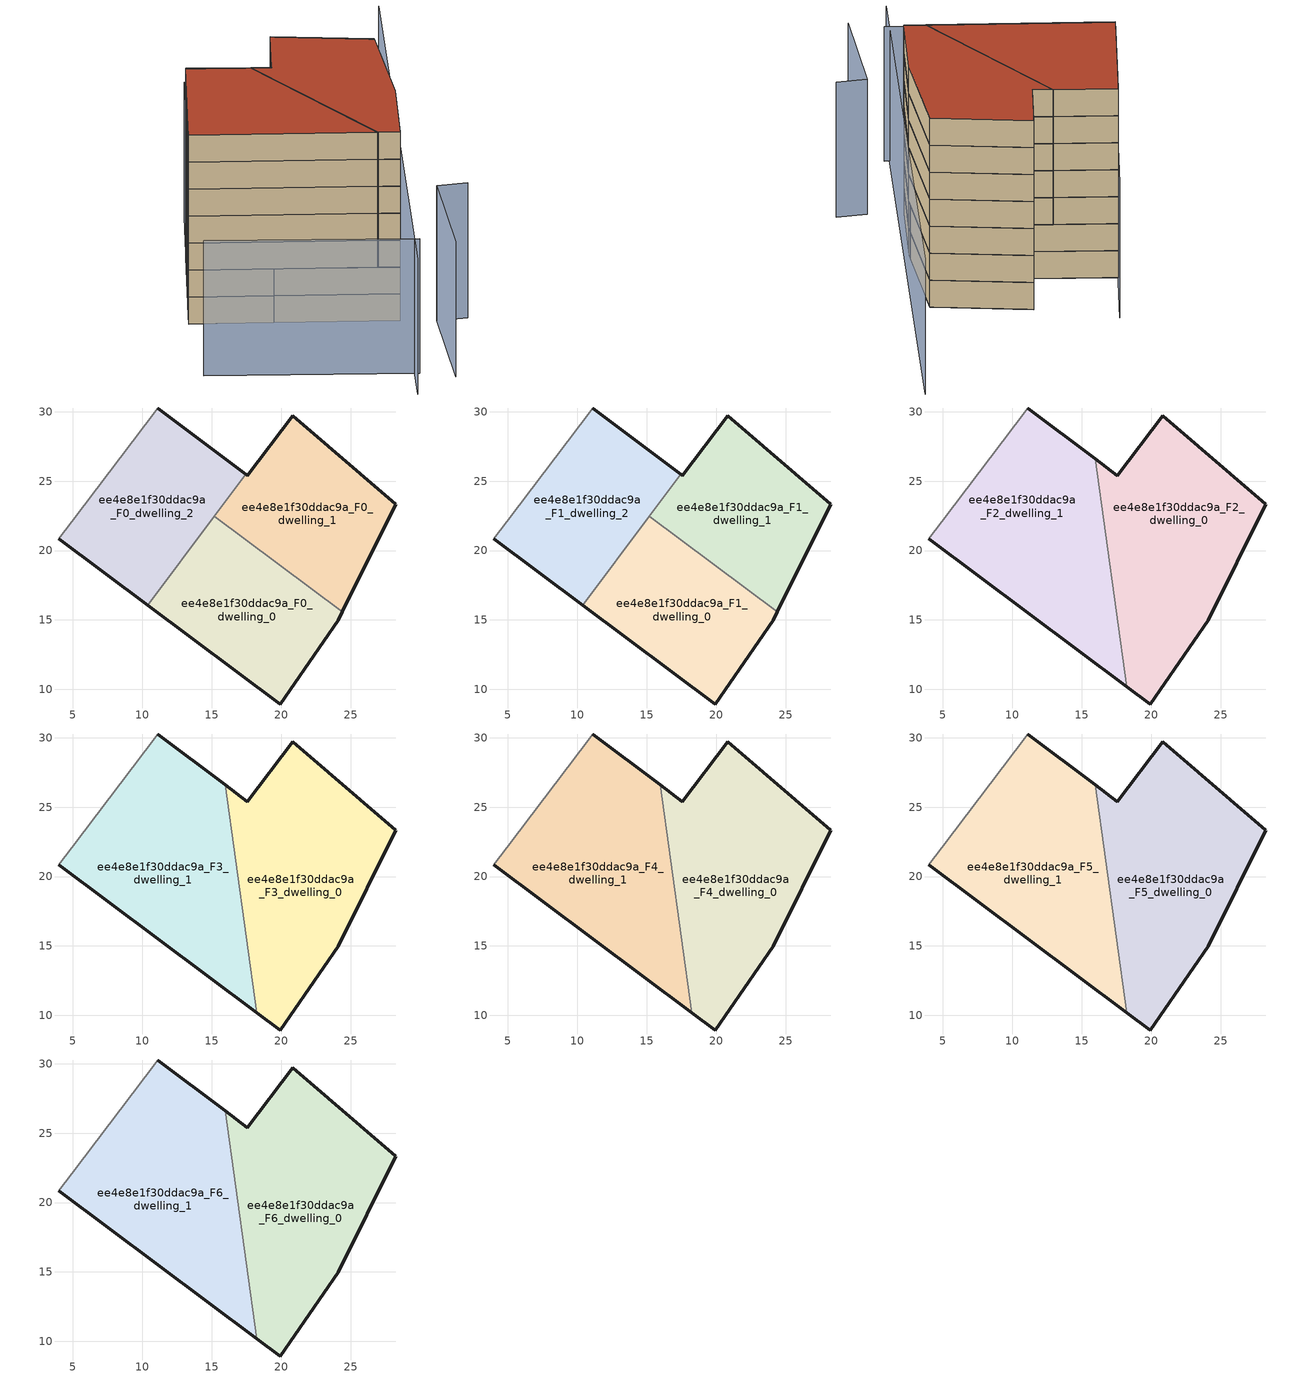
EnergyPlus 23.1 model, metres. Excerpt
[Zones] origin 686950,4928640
ee4e8e1f30ddac9a_F0_dwelling_0
 floor ground (EU_floor_Construction): 19.92,8.95 24.09,14.97 24.4,15.58 15.17,22.46 10.39,16.06 z0
 wall outside (EU_wall_Construction): 24.4,15.58 24.09,14.97 19.92,8.95 10.39,16.06 z0:3
 wall to ee4e8e1f30ddac9a_F0_dwelling_1 (EU_wall_Construction): 15.17,22.46 24.4,15.58 z0:3
 wall to ee4e8e1f30ddac9a_F0_dwelling_2 (EU_wall_Construction): 10.39,16.06 15.17,22.46 z0:3
ee4e8e1f30ddac9a_F0_dwelling_1
 floor ground (EU_floor_Construction): 24.4,15.58 28.24,23.34 20.83,29.72 17.56,25.4 17.43,25.49 15.17,22.46 z0
 wall outside (EU_wall_Construction): 17.43,25.49 17.56,25.4 20.83,29.72 28.24,23.34 24.4,15.58 z0:3
 wall to ee4e8e1f30ddac9a_F0_dwelling_2 (EU_wall_Construction): 15.17,22.47 17.43,25.49 z0:3
ee4e8e1f30ddac9a_F0_dwelling_2
 floor ground (EU_floor_Construction): 10.39,16.06 17.43,25.49 11.12,30.27 4.9,22.06 3.99,20.85 z0
 wall outside (EU_wall_Construction): 11.12,30.27 17.43,25.49 / 10.39,16.06 3.99,20.85 z0:3
 wall adiabatic (EU_wall_Construction): 3.99,20.85 4.9,22.06 11.12,30.27 z0:3
ee4e8e1f30ddac9a_F1_dwelling_0
 floor to ee4e8e1f30ddac9a_F0_dwelling_0 (EU_floor_Construction): 19.92,8.95 24.09,14.97 24.4,15.58 15.17,22.46 10.39,16.06 z3
 wall outside (EU_wall_Construction): 24.4,15.58 24.09,14.97 19.92,8.95 10.39,16.06 z3:6
 wall to ee4e8e1f30ddac9a_F1_dwelling_1 (EU_wall_Construction): 15.17,22.46 24.4,15.58 z3:6
 wall to ee4e8e1f30ddac9a_F1_dwelling_2 (EU_wall_Construction): 10.39,16.06 15.17,22.46 z3:6
 ceiling adiabatic (EU_roof_Construction): 16.7,21.33 18.25,10.19 10.39,16.06 15.17,22.46 z6
ee4e8e1f30ddac9a_F1_dwelling_1
 floor to ee4e8e1f30ddac9a_F0_dwelling_1 (EU_floor_Construction): 24.4,15.58 28.24,23.34 20.83,29.72 17.56,25.4 17.43,25.49 15.17,22.46 z3
 wall outside (EU_wall_Construction): 17.43,25.49 17.56,25.4 20.83,29.72 28.24,23.34 24.4,15.58 z3:6
 wall to ee4e8e1f30ddac9a_F1_dwelling_2 (EU_wall_Construction): 15.17,22.47 17.43,25.49 z3:6
 ceiling adiabatic (EU_roof_Construction): 16.33,24.01 16.7,21.33 15.17,22.46 z6
ee4e8e1f30ddac9a_F1_dwelling_2
 floor to ee4e8e1f30ddac9a_F0_dwelling_2 (EU_floor_Construction): 10.39,16.06 17.43,25.49 11.12,30.27 4.9,22.06 3.99,20.85 z3
 wall outside (EU_wall_Construction): 11.12,30.27 17.43,25.49 / 10.39,16.06 3.99,20.85 z3:6
 wall adiabatic (EU_wall_Construction): 3.99,20.85 4.9,22.06 11.12,30.27 z3:6
ee4e8e1f30ddac9a_F2_dwelling_0
 floor to ee4e8e1f30ddac9a_F1_dwelling_0 (EU_floor_Construction): 19.92,8.95 24.09,14.97 24.4,15.58 16.7,21.33 18.25,10.19 z6
 floor to ee4e8e1f30ddac9a_F1_dwelling_1 (EU_floor_Construction): 24.4,15.58 28.24,23.34 20.83,29.72 17.56,25.4 17.43,25.49 16.33,24.01 16.7,21.33 z6
 floor to ee4e8e1f30ddac9a_F1_dwelling_2 (EU_floor_Construction): 16.33,24.01 17.43,25.49 15.96,26.6 z6
 wall outside (EU_wall_Construction): 15.96,26.6 17.56,25.4 20.83,29.72 28.24,23.34 24.09,14.97 19.92,8.95 18.25,10.19 z6:9
 wall to ee4e8e1f30ddac9a_F2_dwelling_1 (EU_wall_Construction): 18.25,10.19 15.96,26.6 z6:9
ee4e8e1f30ddac9a_F2_dwelling_1
 floor to ee4e8e1f30ddac9a_F1_dwelling_2 (EU_floor_Construction): 10.39,16.06 16.33,24.01 15.96,26.6 11.12,30.27 4.9,22.06 3.99,20.85 z6
 floor adiabatic (EU_floor_Construction): 18.25,10.19 16.33,24.01 10.39,16.06 z6
 wall outside (EU_wall_Construction): 11.12,30.27 15.96,26.6 / 18.25,10.19 3.99,20.85 z6:9
 wall adiabatic (EU_wall_Construction): 3.99,20.85 4.9,22.06 11.12,30.27 z6:9
ee4e8e1f30ddac9a_F3_dwelling_0
 floor to ee4e8e1f30ddac9a_F2_dwelling_0 (EU_floor_Construction): 24.09,14.97 28.24,23.34 20.83,29.72 17.56,25.4 15.96,26.6 18.25,10.19 19.92,8.95 z9
 wall outside (EU_wall_Construction): 15.96,26.6 17.56,25.4 20.83,29.72 28.24,23.34 24.09,14.97 19.92,8.95 18.25,10.19 z9:12
 wall to ee4e8e1f30ddac9a_F3_dwelling_1 (EU_wall_Construction): 18.25,10.19 15.96,26.6 z9:12
ee4e8e1f30ddac9a_F3_dwelling_1
 floor to ee4e8e1f30ddac9a_F2_dwelling_1 (EU_floor_Construction): 18.25,10.19 15.96,26.6 11.12,30.27 4.9,22.06 3.99,20.85 z9
 wall outside (EU_wall_Construction): 11.12,30.27 15.96,26.6 / 18.25,10.19 3.99,20.85 z9:12
 wall adiabatic (EU_wall_Construction): 3.99,20.85 4.9,22.06 11.12,30.27 z9:12
ee4e8e1f30ddac9a_F4_dwelling_0
 floor to ee4e8e1f30ddac9a_F3_dwelling_0 (EU_floor_Construction): 24.09,14.97 28.24,23.34 20.83,29.72 17.56,25.4 15.96,26.6 18.25,10.19 19.92,8.95 z12
 wall outside (EU_wall_Construction): 15.96,26.6 17.56,25.4 20.83,29.72 28.24,23.34 24.09,14.97 19.92,8.95 18.25,10.19 z12:15
 wall to ee4e8e1f30ddac9a_F4_dwelling_1 (EU_wall_Construction): 18.25,10.19 15.96,26.6 z12:15
ee4e8e1f30ddac9a_F4_dwelling_1
 floor to ee4e8e1f30ddac9a_F3_dwelling_1 (EU_floor_Construction): 18.25,10.19 15.96,26.6 11.12,30.27 4.9,22.06 3.99,20.85 z12
 wall outside (EU_wall_Construction): 11.12,30.27 15.96,26.6 / 18.25,10.19 3.99,20.85 z12:15
 wall adiabatic (EU_wall_Construction): 3.99,20.85 4.9,22.06 11.12,30.27 z12:15
ee4e8e1f30ddac9a_F5_dwelling_0
 floor to ee4e8e1f30ddac9a_F4_dwelling_0 (EU_floor_Construction): 24.09,14.97 28.24,23.34 20.83,29.72 17.56,25.4 15.96,26.6 18.25,10.19 19.92,8.95 z15
 wall outside (EU_wall_Construction): 15.96,26.6 17.56,25.4 20.83,29.72 28.24,23.34 24.09,14.97 19.92,8.95 18.25,10.19 z15:18
 wall to ee4e8e1f30ddac9a_F5_dwelling_1 (EU_wall_Construction): 18.25,10.19 15.96,26.6 z15:18
ee4e8e1f30ddac9a_F5_dwelling_1
 floor to ee4e8e1f30ddac9a_F4_dwelling_1 (EU_floor_Construction): 18.25,10.19 15.96,26.6 11.12,30.27 4.9,22.06 3.99,20.85 z15
 wall outside (EU_wall_Construction): 11.12,30.27 15.96,26.6 / 18.25,10.19 3.99,20.85 z15:18
 wall adiabatic (EU_wall_Construction): 3.99,20.85 4.9,22.06 11.12,30.27 z15:18
ee4e8e1f30ddac9a_F6_dwelling_0
 floor to ee4e8e1f30ddac9a_F5_dwelling_0 (EU_floor_Construction): 24.09,14.97 28.24,23.34 20.83,29.72 17.56,25.4 15.96,26.6 18.25,10.19 19.92,8.95 z18
 wall outside (EU_wall_Construction): 15.96,26.6 17.56,25.4 20.83,29.72 28.24,23.34 24.09,14.97 19.92,8.95 18.25,10.19 z18:21
 wall to ee4e8e1f30ddac9a_F6_dwelling_1 (EU_wall_Construction): 18.25,10.19 15.96,26.6 z18:21
 roof outside (EU_roof_Construction): 28.24,23.34 24.09,14.97 19.92,8.95 18.25,10.19 15.96,26.6 17.56,25.4 20.83,29.72 z21
ee4e8e1f30ddac9a_F6_dwelling_1
 floor to ee4e8e1f30ddac9a_F5_dwelling_1 (EU_floor_Construction): 18.25,10.19 15.96,26.6 11.12,30.27 4.9,22.06 3.99,20.85 z18
 wall outside (EU_wall_Construction): 11.12,30.27 15.96,26.6 / 18.25,10.19 3.99,20.85 z18:21
 wall adiabatic (EU_wall_Construction): 3.99,20.85 4.9,22.06 11.12,30.27 z18:21
 roof outside (EU_roof_Construction): 15.96,26.6 18.25,10.19 3.99,20.85 4.9,22.06 11.12,30.27 z21
shading: 13.2,-2.14 38.06,35.04 / -0.56,12.89 15.62,0.56 / 17.92,-2 22.66,6.86 / 22.66,6.86 25.26,5.47 / 15.39,35.92 3.97,20.83 z0:15
[Building]
EU S2 Campaign: North Axis=0; Terrain=City; Solar Distribution=FullExterior
[Site:Location]
Bologna: Latitude=44.5; Longitude=11.25; Time Zone=1; Elevation=37
[SizingPeriod:WeatherFileDays]
AnnualSizingPeriod: Begin Month=1; Begin Day of Month=1; End Month=12; End Day of Month=31; Day of Week for Start Day=Monday; Use Weather File Daylight Saving Period=No; Use Weather File Rain and Snow Indicators=No
[MATERIAL]
EU_InternalMass_Material: Roughness=MediumRough; Thickness=0.1; Conductivity=1; Density=1800; Specific Heat=900; Thermal Absorptance=0.9; Solar Absorptance=0.7; Visible Absorptance=0.7
[MATERIAL:NOMASS] Roughness=MediumRough; Thermal Absorptance=0.9; Solar Absorptance=0.7; Visible Absorptance=0.7
Name | Thermal Resistance
EU_wall_NoMass | 0.905828
EU_roof_NoMass | 0.37593
EU_floor_NoMass | 0.67114
[CONSTRUCTION]
EU_wall_Construction: EU_wall_NoMass
EU_roof_Construction: EU_roof_NoMass
EU_floor_Construction: EU_floor_NoMass
EU_InternalMass_Construction: EU_InternalMass_Material
[ZONE] Type=1; Multiplier=1; Ceiling Height=autocalculate; Floor Area=autocalculate; Part of Total Floor Area=Yes
Name | Volume
ee4e8e1f30ddac9a_F0_dwelling_0; ee4e8e1f30ddac9a_F1_dwelling_0 | 281.567
ee4e8e1f30ddac9a_F2_dwelling_0; ee4e8e1f30ddac9a_F3_dwelling_0; ee4e8e1f30ddac9a_F4_dwelling_0; ee4e8e1f30ddac9a_F5_dwelling_0; ee4e8e1f30ddac9a_F6_dwelling_0 | 422.361
ee4e8e1f30ddac9a_F0_dwelling_1; ee4e8e1f30ddac9a_F1_dwelling_1 | 281.575
ee4e8e1f30ddac9a_F2_dwelling_1; ee4e8e1f30ddac9a_F3_dwelling_1; ee4e8e1f30ddac9a_F4_dwelling_1; ee4e8e1f30ddac9a_F5_dwelling_1; ee4e8e1f30ddac9a_F6_dwelling_1 | 422.378
ee4e8e1f30ddac9a_F0_dwelling_2; ee4e8e1f30ddac9a_F1_dwelling_2 | 281.585
[INTERNALMASS] Construction=EU_InternalMass_Construction
Name | Zone or ZoneList | Surface Area
ee4e8e1f30ddac9a_F0_dwelling_0_EU_InternalMass | ee4e8e1f30ddac9a_F0_dwelling_0 | 93.8576
ee4e8e1f30ddac9a_F0_dwelling_1_EU_InternalMass | ee4e8e1f30ddac9a_F0_dwelling_1 | 93.8593
ee4e8e1f30ddac9a_F0_dwelling_2_EU_InternalMass | ee4e8e1f30ddac9a_F0_dwelling_2 | 93.8616
ee4e8e1f30ddac9a_F1_dwelling_0_EU_InternalMass | ee4e8e1f30ddac9a_F1_dwelling_0 | 93.8576
ee4e8e1f30ddac9a_F1_dwelling_1_EU_InternalMass | ee4e8e1f30ddac9a_F1_dwelling_1 | 93.8593
ee4e8e1f30ddac9a_F1_dwelling_2_EU_InternalMass | ee4e8e1f30ddac9a_F1_dwelling_2 | 93.8616
ee4e8e1f30ddac9a_F2_dwelling_0_EU_InternalMass | ee4e8e1f30ddac9a_F2_dwelling_0 | 140.787
ee4e8e1f30ddac9a_F2_dwelling_1_EU_InternalMass | ee4e8e1f30ddac9a_F2_dwelling_1 | 140.793
ee4e8e1f30ddac9a_F3_dwelling_0_EU_InternalMass | ee4e8e1f30ddac9a_F3_dwelling_0 | 140.787
ee4e8e1f30ddac9a_F3_dwelling_1_EU_InternalMass | ee4e8e1f30ddac9a_F3_dwelling_1 | 140.793
ee4e8e1f30ddac9a_F4_dwelling_0_EU_InternalMass | ee4e8e1f30ddac9a_F4_dwelling_0 | 140.787
ee4e8e1f30ddac9a_F4_dwelling_1_EU_InternalMass | ee4e8e1f30ddac9a_F4_dwelling_1 | 140.793
ee4e8e1f30ddac9a_F5_dwelling_0_EU_InternalMass | ee4e8e1f30ddac9a_F5_dwelling_0 | 140.787
ee4e8e1f30ddac9a_F5_dwelling_1_EU_InternalMass | ee4e8e1f30ddac9a_F5_dwelling_1 | 140.793
ee4e8e1f30ddac9a_F6_dwelling_0_EU_InternalMass | ee4e8e1f30ddac9a_F6_dwelling_0 | 140.787
ee4e8e1f30ddac9a_F6_dwelling_1_EU_InternalMass | ee4e8e1f30ddac9a_F6_dwelling_1 | 140.793
[OTHEREQUIPMENT] Fuel Type=Electricity; Design Level Calculation Method=Watts/Area; Power per Zone Floor Area=1; Fraction Latent=0; Fraction Radiant=0; Fraction Lost=0; Carbon Dioxide Generation Rate=0; EndUse Subcategory=EU_Step8_InternalGains
Name | Zone or ZoneList or Space or SpaceList | Schedule
EU_Step8_InternalGain_ee4e8e1f30ddac9a_F0_dwelling_0_f000 | ee4e8e1f30ddac9a_F0_dwelling_0 | EU_Step8_GainSchedule_ee4e8e1f30ddac9a_F0_dwelling_0_f000
EU_Step8_InternalGain_ee4e8e1f30ddac9a_F0_dwelling_1_f000 | ee4e8e1f30ddac9a_F0_dwelling_1 | EU_Step8_GainSchedule_ee4e8e1f30ddac9a_F0_dwelling_1_f000
EU_Step8_InternalGain_ee4e8e1f30ddac9a_F0_dwelling_2_f000 | ee4e8e1f30ddac9a_F0_dwelling_2 | EU_Step8_GainSchedule_ee4e8e1f30ddac9a_F0_dwelling_2_f000
EU_Step8_InternalGain_ee4e8e1f30ddac9a_F1_dwelling_0_f000 | ee4e8e1f30ddac9a_F1_dwelling_0 | EU_Step8_GainSchedule_ee4e8e1f30ddac9a_F1_dwelling_0_f000
EU_Step8_InternalGain_ee4e8e1f30ddac9a_F1_dwelling_1_f000 | ee4e8e1f30ddac9a_F1_dwelling_1 | EU_Step8_GainSchedule_ee4e8e1f30ddac9a_F1_dwelling_1_f000
EU_Step8_InternalGain_ee4e8e1f30ddac9a_F1_dwelling_2_f000 | ee4e8e1f30ddac9a_F1_dwelling_2 | EU_Step8_GainSchedule_ee4e8e1f30ddac9a_F1_dwelling_2_f000
EU_Step8_InternalGain_ee4e8e1f30ddac9a_F2_dwelling_0_f000 | ee4e8e1f30ddac9a_F2_dwelling_0 | EU_Step8_GainSchedule_ee4e8e1f30ddac9a_F2_dwelling_0_f000
EU_Step8_InternalGain_ee4e8e1f30ddac9a_F2_dwelling_1_f000 | ee4e8e1f30ddac9a_F2_dwelling_1 | EU_Step8_GainSchedule_ee4e8e1f30ddac9a_F2_dwelling_1_f000
EU_Step8_InternalGain_ee4e8e1f30ddac9a_F3_dwelling_0_f000 | ee4e8e1f30ddac9a_F3_dwelling_0 | EU_Step8_GainSchedule_ee4e8e1f30ddac9a_F3_dwelling_0_f000
EU_Step8_InternalGain_ee4e8e1f30ddac9a_F3_dwelling_1_f000 | ee4e8e1f30ddac9a_F3_dwelling_1 | EU_Step8_GainSchedule_ee4e8e1f30ddac9a_F3_dwelling_1_f000
EU_Step8_InternalGain_ee4e8e1f30ddac9a_F4_dwelling_0_f000 | ee4e8e1f30ddac9a_F4_dwelling_0 | EU_Step8_GainSchedule_ee4e8e1f30ddac9a_F4_dwelling_0_f000
EU_Step8_InternalGain_ee4e8e1f30ddac9a_F4_dwelling_1_f000 | ee4e8e1f30ddac9a_F4_dwelling_1 | EU_Step8_GainSchedule_ee4e8e1f30ddac9a_F4_dwelling_1_f000
EU_Step8_InternalGain_ee4e8e1f30ddac9a_F5_dwelling_0_f000 | ee4e8e1f30ddac9a_F5_dwelling_0 | EU_Step8_GainSchedule_ee4e8e1f30ddac9a_F5_dwelling_0_f000
EU_Step8_InternalGain_ee4e8e1f30ddac9a_F5_dwelling_1_f000 | ee4e8e1f30ddac9a_F5_dwelling_1 | EU_Step8_GainSchedule_ee4e8e1f30ddac9a_F5_dwelling_1_f000
EU_Step8_InternalGain_ee4e8e1f30ddac9a_F6_dwelling_0_f000 | ee4e8e1f30ddac9a_F6_dwelling_0 | EU_Step8_GainSchedule_ee4e8e1f30ddac9a_F6_dwelling_0_f000
EU_Step8_InternalGain_ee4e8e1f30ddac9a_F6_dwelling_1_f000 | ee4e8e1f30ddac9a_F6_dwelling_1 | EU_Step8_GainSchedule_ee4e8e1f30ddac9a_F6_dwelling_1_f000
[ZONEVENTILATION:DESIGNFLOWRATE] Schedule=EU_AlwaysOn; Design Flow Rate Calculation Method=AirChanges/Hour; Air Changes per Hour=0.73129; Ventilation Type=Natural; Fan Pressure Rise=0; Fan Total Efficiency=1; Constant Term Coefficient=1; Temperature Term Coefficient=0; Velocity Term Coefficient=0; Velocity Squared Term Coefficient=0; Minimum Indoor Temperature=-100; Maximum Indoor Temperature=100; Delta Temperature=-100; Minimum Outdoor Temperature=-100; Maximum Outdoor Temperature=100; Maximum Wind Speed=40
Name | Zone or ZoneList or Space or SpaceList
EU_ConstantAir_ee4e8e1f30ddac9a_F0_dwelling_0 | ee4e8e1f30ddac9a_F0_dwelling_0
EU_ConstantAir_ee4e8e1f30ddac9a_F0_dwelling_1 | ee4e8e1f30ddac9a_F0_dwelling_1
EU_ConstantAir_ee4e8e1f30ddac9a_F0_dwelling_2 | ee4e8e1f30ddac9a_F0_dwelling_2
EU_ConstantAir_ee4e8e1f30ddac9a_F1_dwelling_0 | ee4e8e1f30ddac9a_F1_dwelling_0
EU_ConstantAir_ee4e8e1f30ddac9a_F1_dwelling_1 | ee4e8e1f30ddac9a_F1_dwelling_1
EU_ConstantAir_ee4e8e1f30ddac9a_F1_dwelling_2 | ee4e8e1f30ddac9a_F1_dwelling_2
EU_ConstantAir_ee4e8e1f30ddac9a_F2_dwelling_0 | ee4e8e1f30ddac9a_F2_dwelling_0
EU_ConstantAir_ee4e8e1f30ddac9a_F2_dwelling_1 | ee4e8e1f30ddac9a_F2_dwelling_1
EU_ConstantAir_ee4e8e1f30ddac9a_F3_dwelling_0 | ee4e8e1f30ddac9a_F3_dwelling_0
EU_ConstantAir_ee4e8e1f30ddac9a_F3_dwelling_1 | ee4e8e1f30ddac9a_F3_dwelling_1
EU_ConstantAir_ee4e8e1f30ddac9a_F4_dwelling_0 | ee4e8e1f30ddac9a_F4_dwelling_0
EU_ConstantAir_ee4e8e1f30ddac9a_F4_dwelling_1 | ee4e8e1f30ddac9a_F4_dwelling_1
EU_ConstantAir_ee4e8e1f30ddac9a_F5_dwelling_0 | ee4e8e1f30ddac9a_F5_dwelling_0
EU_ConstantAir_ee4e8e1f30ddac9a_F5_dwelling_1 | ee4e8e1f30ddac9a_F5_dwelling_1
EU_ConstantAir_ee4e8e1f30ddac9a_F6_dwelling_0 | ee4e8e1f30ddac9a_F6_dwelling_0
EU_ConstantAir_ee4e8e1f30ddac9a_F6_dwelling_1 | ee4e8e1f30ddac9a_F6_dwelling_1
[HVACTEMPLATE:THERMOSTAT] Constant Heating Setpoint=20; Constant Cooling Setpoint=50
EU_HeatOnly_ee4e8e1f30ddac9a_F0_dwelling_0; EU_HeatOnly_ee4e8e1f30ddac9a_F0_dwelling_1; EU_HeatOnly_ee4e8e1f30ddac9a_F0_dwelling_2; EU_HeatOnly_ee4e8e1f30ddac9a_F1_dwelling_0; EU_HeatOnly_ee4e8e1f30ddac9a_F1_dwelling_1; EU_HeatOnly_ee4e8e1f30ddac9a_F1_dwelling_2; EU_HeatOnly_ee4e8e1f30ddac9a_F2_dwelling_0; EU_HeatOnly_ee4e8e1f30ddac9a_F2_dwelling_1; EU_HeatOnly_ee4e8e1f30ddac9a_F3_dwelling_0; EU_HeatOnly_ee4e8e1f30ddac9a_F3_dwelling_1; EU_HeatOnly_ee4e8e1f30ddac9a_F4_dwelling_0; EU_HeatOnly_ee4e8e1f30ddac9a_F4_dwelling_1; EU_HeatOnly_ee4e8e1f30ddac9a_F5_dwelling_0; EU_HeatOnly_ee4e8e1f30ddac9a_F5_dwelling_1; EU_HeatOnly_ee4e8e1f30ddac9a_F6_dwelling_0; EU_HeatOnly_ee4e8e1f30ddac9a_F6_dwelling_1
[HVACTEMPLATE:ZONE:IDEALLOADSAIRSYSTEM] System Availability Schedule=EU_AlwaysOn; Maximum Heating Supply Air Temperature=50; Minimum Cooling Supply Air Temperature=13; Maximum Heating Supply Air Humidity Ratio=0.0156; Minimum Cooling Supply Air Humidity Ratio=0.0077; Heating Limit=NoLimit; Cooling Limit=NoLimit; Heating Availability Schedule=EU_AlwaysOn; Cooling Availability Schedule=EU_CoolingOff; Dehumidification Control Type=ConstantSensibleHeatRatio; Cooling Sensible Heat Ratio=0.7; Dehumidification Setpoint=60; Humidification Control Type=None; Humidification Setpoint=30; Outdoor Air Method=None; Outdoor Air Flow Rate per Person=0.00944; Outdoor Air Flow Rate per Zone Floor Area=0; Outdoor Air Flow Rate per Zone=0; Demand Controlled Ventilation Type=None; Outdoor Air Economizer Type=NoEconomizer; Heat Recovery Type=None; Sensible Heat Recovery Effectiveness=0.7; Latent Heat Recovery Effectiveness=0.65
Name | Template Thermostat
ee4e8e1f30ddac9a_F0_dwelling_0 | EU_HeatOnly_ee4e8e1f30ddac9a_F0_dwelling_0
ee4e8e1f30ddac9a_F0_dwelling_1 | EU_HeatOnly_ee4e8e1f30ddac9a_F0_dwelling_1
ee4e8e1f30ddac9a_F0_dwelling_2 | EU_HeatOnly_ee4e8e1f30ddac9a_F0_dwelling_2
ee4e8e1f30ddac9a_F1_dwelling_0 | EU_HeatOnly_ee4e8e1f30ddac9a_F1_dwelling_0
ee4e8e1f30ddac9a_F1_dwelling_1 | EU_HeatOnly_ee4e8e1f30ddac9a_F1_dwelling_1
ee4e8e1f30ddac9a_F1_dwelling_2 | EU_HeatOnly_ee4e8e1f30ddac9a_F1_dwelling_2
ee4e8e1f30ddac9a_F2_dwelling_0 | EU_HeatOnly_ee4e8e1f30ddac9a_F2_dwelling_0
ee4e8e1f30ddac9a_F2_dwelling_1 | EU_HeatOnly_ee4e8e1f30ddac9a_F2_dwelling_1
ee4e8e1f30ddac9a_F3_dwelling_0 | EU_HeatOnly_ee4e8e1f30ddac9a_F3_dwelling_0
ee4e8e1f30ddac9a_F3_dwelling_1 | EU_HeatOnly_ee4e8e1f30ddac9a_F3_dwelling_1
ee4e8e1f30ddac9a_F4_dwelling_0 | EU_HeatOnly_ee4e8e1f30ddac9a_F4_dwelling_0
ee4e8e1f30ddac9a_F4_dwelling_1 | EU_HeatOnly_ee4e8e1f30ddac9a_F4_dwelling_1
ee4e8e1f30ddac9a_F5_dwelling_0 | EU_HeatOnly_ee4e8e1f30ddac9a_F5_dwelling_0
ee4e8e1f30ddac9a_F5_dwelling_1 | EU_HeatOnly_ee4e8e1f30ddac9a_F5_dwelling_1
ee4e8e1f30ddac9a_F6_dwelling_0 | EU_HeatOnly_ee4e8e1f30ddac9a_F6_dwelling_0
ee4e8e1f30ddac9a_F6_dwelling_1 | EU_HeatOnly_ee4e8e1f30ddac9a_F6_dwelling_1
[SIZING:ZONE] Zone Cooling Design Supply Air Temperature Input Method=SupplyAirTemperature; Zone Cooling Design Supply Air Temperature=13; Zone Heating Design Supply Air Temperature Input Method=SupplyAirTemperature; Zone Heating Design Supply Air Temperature=50; Zone Cooling Design Supply Air Humidity Ratio=0.008; Zone Heating Design Supply Air Humidity Ratio=0.008; Cooling Design Air Flow Method=DesignDay; Cooling Design Air Flow Rate=0; Cooling Minimum Air Flow per Zone Floor Area=0.000762; Cooling Minimum Air Flow=0; Cooling Minimum Air Flow Fraction=0.2; Heating Design Air Flow Method=DesignDay; Heating Design Air Flow Rate=0; Heating Maximum Air Flow per Zone Floor Area=0.002032; Heating Maximum Air Flow=0.141576; Heating Maximum Air Flow Fraction=0.3; Account for Dedicated Outdoor Air System=No; Dedicated Outdoor Air System Control Strategy=NeutralSupplyAir; Dedicated Outdoor Air Low Setpoint Temperature for Design=autosize; Dedicated Outdoor Air High Setpoint Temperature for Design=autosize; Zone Load Sizing Method=Sensible Load Only No Latent Load; Zone Latent Cooling Design Supply Air Humidity Ratio Input Method=HumidityRatioDifference; Zone Cooling Design Supply Air Humidity Ratio Difference=0.005; Zone Latent Heating Design Supply Air Humidity Ratio Input Method=HumidityRatioDifference; Zone Humidification Design Supply Air Humidity Ratio Difference=0.005
ee4e8e1f30ddac9a_F0_dwelling_0; ee4e8e1f30ddac9a_F0_dwelling_1; ee4e8e1f30ddac9a_F0_dwelling_2; ee4e8e1f30ddac9a_F1_dwelling_0; ee4e8e1f30ddac9a_F1_dwelling_1; ee4e8e1f30ddac9a_F1_dwelling_2; ee4e8e1f30ddac9a_F2_dwelling_0; ee4e8e1f30ddac9a_F2_dwelling_1; ee4e8e1f30ddac9a_F3_dwelling_0; ee4e8e1f30ddac9a_F3_dwelling_1; ee4e8e1f30ddac9a_F4_dwelling_0; ee4e8e1f30ddac9a_F4_dwelling_1; ee4e8e1f30ddac9a_F5_dwelling_0; ee4e8e1f30ddac9a_F5_dwelling_1; ee4e8e1f30ddac9a_F6_dwelling_0; ee4e8e1f30ddac9a_F6_dwelling_1
[SCHEDULE:CONSTANT]
Name | Hourly Value
EU_AlwaysOn | 1
EU_CoolingOff | 0
[SCHEDULE:FILE] Column Number=1; Rows to Skip at Top=0; Number of Hours of Data=8760; Column Separator=Comma; Interpolate to Timestep=No; Minutes per Item=60; Adjust Schedule for Daylight Savings=Yes
Name | File
EU_Step8_GainSchedule_ee4e8e1f30ddac9a_F0_dwelling_0_f000 | ../../schedules/ee4e8e1f30ddac9a/ee4e8e1f30ddac9a_F0_dwelling_0_f000_gain.csv
EU_Step8_GainSchedule_ee4e8e1f30ddac9a_F0_dwelling_1_f000 | ../../schedules/ee4e8e1f30ddac9a/ee4e8e1f30ddac9a_F0_dwelling_1_f000_gain.csv
EU_Step8_GainSchedule_ee4e8e1f30ddac9a_F0_dwelling_2_f000 | ../../schedules/ee4e8e1f30ddac9a/ee4e8e1f30ddac9a_F0_dwelling_2_f000_gain.csv
EU_Step8_GainSchedule_ee4e8e1f30ddac9a_F1_dwelling_0_f000 | ../../schedules/ee4e8e1f30ddac9a/ee4e8e1f30ddac9a_F1_dwelling_0_f000_gain.csv
EU_Step8_GainSchedule_ee4e8e1f30ddac9a_F1_dwelling_1_f000 | ../../schedules/ee4e8e1f30ddac9a/ee4e8e1f30ddac9a_F1_dwelling_1_f000_gain.csv
EU_Step8_GainSchedule_ee4e8e1f30ddac9a_F1_dwelling_2_f000 | ../../schedules/ee4e8e1f30ddac9a/ee4e8e1f30ddac9a_F1_dwelling_2_f000_gain.csv
EU_Step8_GainSchedule_ee4e8e1f30ddac9a_F2_dwelling_0_f000 | ../../schedules/ee4e8e1f30ddac9a/ee4e8e1f30ddac9a_F2_dwelling_0_f000_gain.csv
EU_Step8_GainSchedule_ee4e8e1f30ddac9a_F2_dwelling_1_f000 | ../../schedules/ee4e8e1f30ddac9a/ee4e8e1f30ddac9a_F2_dwelling_1_f000_gain.csv
EU_Step8_GainSchedule_ee4e8e1f30ddac9a_F3_dwelling_0_f000 | ../../schedules/ee4e8e1f30ddac9a/ee4e8e1f30ddac9a_F3_dwelling_0_f000_gain.csv
EU_Step8_GainSchedule_ee4e8e1f30ddac9a_F3_dwelling_1_f000 | ../../schedules/ee4e8e1f30ddac9a/ee4e8e1f30ddac9a_F3_dwelling_1_f000_gain.csv
EU_Step8_GainSchedule_ee4e8e1f30ddac9a_F4_dwelling_0_f000 | ../../schedules/ee4e8e1f30ddac9a/ee4e8e1f30ddac9a_F4_dwelling_0_f000_gain.csv
EU_Step8_GainSchedule_ee4e8e1f30ddac9a_F4_dwelling_1_f000 | ../../schedules/ee4e8e1f30ddac9a/ee4e8e1f30ddac9a_F4_dwelling_1_f000_gain.csv
EU_Step8_GainSchedule_ee4e8e1f30ddac9a_F5_dwelling_0_f000 | ../../schedules/ee4e8e1f30ddac9a/ee4e8e1f30ddac9a_F5_dwelling_0_f000_gain.csv
EU_Step8_GainSchedule_ee4e8e1f30ddac9a_F5_dwelling_1_f000 | ../../schedules/ee4e8e1f30ddac9a/ee4e8e1f30ddac9a_F5_dwelling_1_f000_gain.csv
EU_Step8_GainSchedule_ee4e8e1f30ddac9a_F6_dwelling_0_f000 | ../../schedules/ee4e8e1f30ddac9a/ee4e8e1f30ddac9a_F6_dwelling_0_f000_gain.csv
EU_Step8_GainSchedule_ee4e8e1f30ddac9a_F6_dwelling_1_f000 | ../../schedules/ee4e8e1f30ddac9a/ee4e8e1f30ddac9a_F6_dwelling_1_f000_gain.csv
